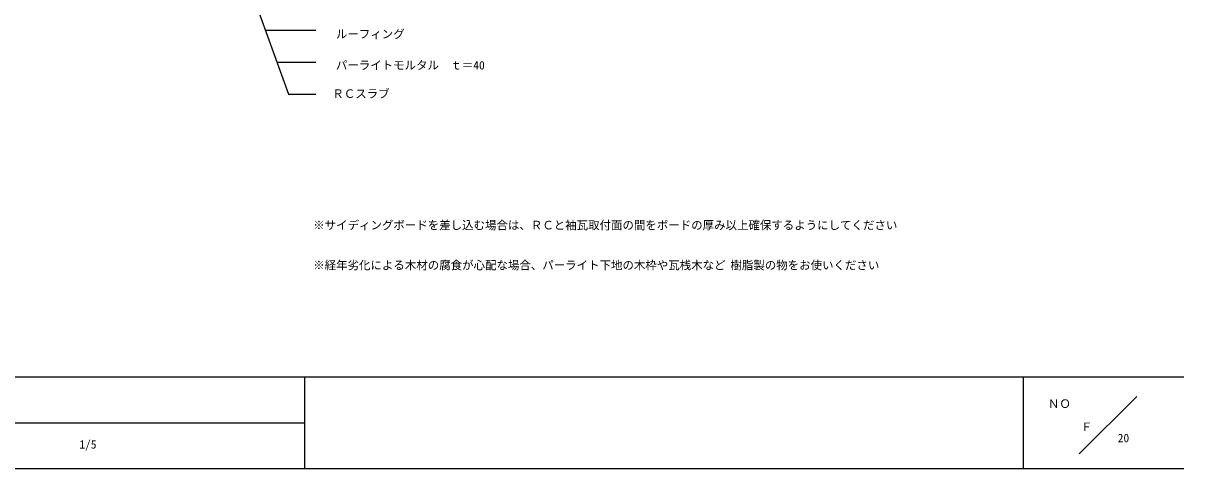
# Model space of a CAD drawing. Units: millimetres at full size, sheet at 1:5; details may follow other scales. Extents: x -988 to 1012, y -700 to 650.
# Drawn here: x -254 to 1012, y -700 to -214 of the extents above; entities that cross this region are included whole.
import ezdxf
from ezdxf.enums import TextEntityAlignment as Align

# ---------------------------------------------------------------- set-up
doc = ezdxf.new("R2010")
doc.units = ezdxf.units.MM
doc.header["$LTSCALE"] = 5
for name, color, linetype in [('0-0', 5, 'Continuous'), ('0-1', 7, 'Continuous'), ('1-0', 7, 'Continuous'), ('1-2', 7, 'Continuous')]:
    doc.layers.add(name, color=color, linetype=linetype)
doc.styles.add('ＭＳ ゴシック', font='')
doc.styles.get('ＭＳ ゴシック').set_extended_font_data('MS Gothic')

msp = doc.modelspace()

# ---------------------------------------------------------------- linework, layer by layer
at = {"layer": '0-0'}
for p, q in [((1012.162, -599.932), (-987.838, -599.932)), ((52.703, -599.932), (52.703, -699.932)), ((837.162, -699.932), (837.162, -599.932)), ((960.811, -620.878), (897.973, -683.716)), ((-336.486, -649.932), (52.703, -649.932)), ((1012.162, -699.932), (-987.838, -699.932))]:
    msp.add_line(p, q, dxfattribs=at)
at = {"layer": '0-1'}
for p, q in [((9.761, -221.121), (64.865, -221.121)), ((22.5, -256.121), (64.865, -256.121)), ((35.239, -291.121), (64.865, -291.121))]:
    msp.add_line(p, q, dxfattribs=at)
at = {"layer": '1-2'}
msp.add_line((-122.897, 143.354), (35.239, -291.121), dxfattribs=at)

# ---------------------------------------------------------------- texts
at = {"layer": '0-0', "color": 7, "style": 'ＭＳ ゴシック'}
for s, p in [('ＮＯ', (863.889, -636.281)), ('Ｆ', (899.953, -661.607)), ('1/5', (-193.139, -680.687))]:
    msp.add_text(s, height=9.164, dxfattribs=at).set_placement(p, align=Align.BOTTOM_LEFT)
at = {"layer": '0-1', "style": 'ＭＳ ゴシック'}
for s, p in [('ＲＣスラブ', (82.943, -297.942)), ('※サイディングボードを差し込む場合は、ＲＣと袖瓦取付面の間をボードの厚み以上確保するようにしてください', (62.083, -441.435)), ('※経年劣化による木材の腐食が心配な場合、パーライト下地の木枠や瓦桟木など', (62.083, -485.112)), ('樹脂製の物をお使いください', (517.419, -485.112)), ('20', (940.102, -673.679))]:
    msp.add_text(s, height=9.164, dxfattribs=at).set_placement(p, align=Align.BOTTOM_LEFT)
at = {"layer": '1-0', "style": 'ＭＳ ゴシック'}
for s, p in [('ルーフィング', (86.841, -232.855)), ('パーライトモルタル\u3000ｔ＝40', (86.841, -266.869))]:
    msp.add_text(s, height=9.164, dxfattribs=at).set_placement(p, align=Align.BOTTOM_LEFT)

doc.saveas('drawing.dxf')
